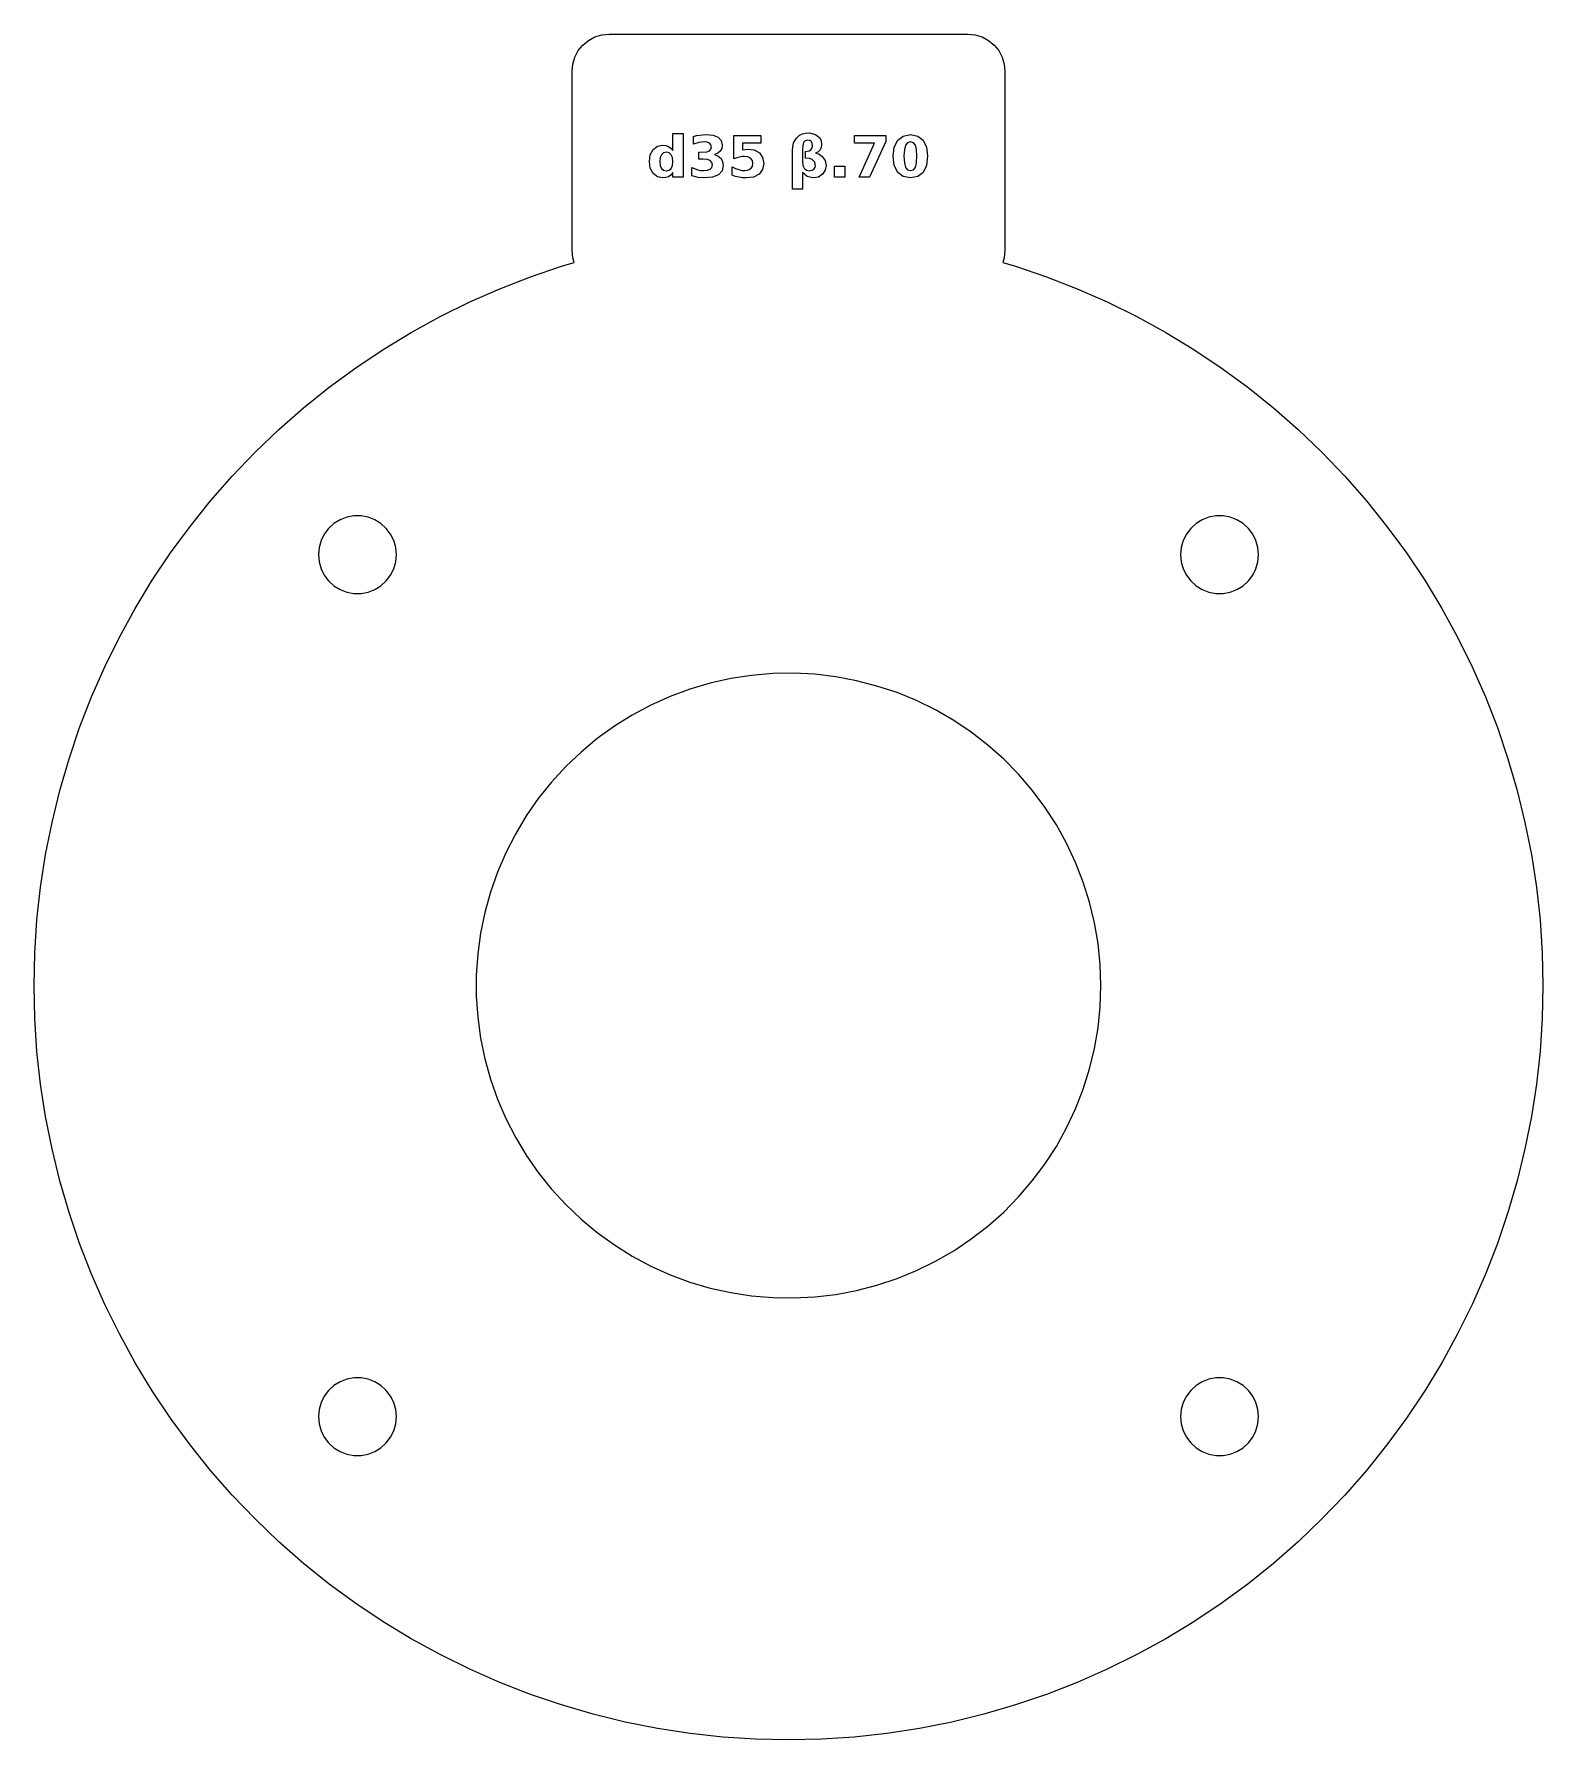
# Model space of a CAD drawing. Header units: millimetres. Extents: x -42.1 to 42.1, y -42.1 to 53.1.
import ezdxf

# ---------------------------------------------------------------- set-up
doc = ezdxf.new("R2010")
doc.units = ezdxf.units.MM
doc.layers.add('CUT', color=1, linetype='Continuous')
doc.layers.add('ENGRAVE', color=5, linetype='Continuous')

msp = doc.modelspace()

# ---------------------------------------------------------------- linework, layer by layer
at = {"layer": 'CUT'}
for points in [[(21.0375, 36.438), (22.6069, 35.4857), (24.1332, 34.4658), (25.6136, 33.3804), (27.0453, 32.2313), (28.4255, 31.021), (29.7515, 29.7515), (31.021, 28.4255), (32.2313, 27.0453), (33.3804, 25.6136), (34.4658, 24.1332), (35.4857, 22.6069), (36.438, 21.0375), (37.321, 19.4281), (38.1329, 17.7817), (38.8722, 16.1014), (39.5376, 14.3905), (40.1277, 12.6522), (40.6413, 10.8898), (41.0777, 9.1067), (41.4358, 7.3063), (41.7151, 5.4919), (41.9149, 3.6671), (42.035, 1.8353), (42.075, 0), (42.035, -1.8353), (41.9149, -3.6671), (41.7151, -5.4919), (41.4358, -7.3063), (41.0777, -9.1067), (40.6413, -10.8898), (40.1277, -12.6522), (39.5376, -14.3905), (38.8722, -16.1014), (38.1329, -17.7817), (37.321, -19.4281), (36.438, -21.0375), (35.4857, -22.6069), (34.4658, -24.1332), (33.3804, -25.6136), (32.2313, -27.0453), (31.021, -28.4255), (29.7515, -29.7515), (28.4255, -31.021), (27.0453, -32.2313), (25.6136, -33.3804), (24.1332, -34.4658), (22.6069, -35.4857), (21.0375, -36.438), (19.4281, -37.321), (17.7817, -38.1329), (16.1014, -38.8722), (14.3905, -39.5376), (12.6522, -40.1277), (10.8898, -40.6413), (9.1067, -41.0777), (7.3063, -41.4358), (5.4919, -41.7151), (3.6671, -41.9149), (1.8353, -42.035), (0, -42.075), (-1.8353, -42.035), (-3.6671, -41.9149), (-5.4919, -41.7151), (-7.3063, -41.4358), (-9.1067, -41.0777), (-10.8898, -40.6413), (-12.6522, -40.1277), (-14.3905, -39.5376), (-16.1014, -38.8722), (-17.7817, -38.1329), (-19.4281, -37.321), (-21.0375, -36.438), (-22.6069, -35.4857), (-24.1332, -34.4658), (-25.6136, -33.3804), (-27.0453, -32.2313), (-28.4255, -31.021), (-29.7515, -29.7515), (-31.021, -28.4255), (-32.2313, -27.0453), (-33.3804, -25.6136), (-34.4658, -24.1332), (-35.4857, -22.6069), (-36.438, -21.0375), (-37.321, -19.4281), (-38.1329, -17.7817), (-38.8722, -16.1014), (-39.5376, -14.3905), (-40.1277, -12.6522), (-40.6413, -10.8898), (-41.0777, -9.1067), (-41.4358, -7.3063), (-41.7151, -5.4919), (-41.9149, -3.6671), (-42.035, -1.8353), (-42.075, 0), (-42.035, 1.8353), (-41.9149, 3.6671), (-41.7151, 5.4919), (-41.4358, 7.3063), (-41.0777, 9.1067), (-40.6413, 10.8898), (-40.1277, 12.6522), (-39.5376, 14.3905), (-38.8722, 16.1014), (-38.1329, 17.7817), (-37.321, 19.4281), (-36.438, 21.0375), (-35.4857, 22.6069), (-34.4658, 24.1332), (-33.3804, 25.6136), (-32.2313, 27.0453), (-31.021, 28.4255), (-29.7515, 29.7515), (-28.4255, 31.021), (-27.0453, 32.2313), (-25.6136, 33.3804), (-24.1332, 34.4658), (-22.6069, 35.4857), (-21.0375, 36.438), (-19.4281, 37.321), (-17.7817, 38.1329), (-16.1014, 38.8722), (-14.3905, 39.5376), (-12.6522, 40.1277), (-11.9553, 40.3308), (-12.0355, 40.5951), (-12.075, 40.9963), (-12.075, 51.0037), (-12.0355, 51.4049), (-11.9174, 51.7942), (-11.7256, 52.153), (-11.4675, 52.4675), (-11.153, 52.7256), (-10.7942, 52.9174), (-10.4049, 53.0355), (-10.0037, 53.075), (10.0037, 53.075), (10.4049, 53.0355), (10.7942, 52.9174), (11.153, 52.7256), (11.4675, 52.4675), (11.7256, 52.153), (11.9174, 51.7942), (12.0355, 51.4049), (12.075, 51.0037), (12.075, 40.9963), (12.0355, 40.5951), (11.9553, 40.3308), (12.6522, 40.1277), (14.3905, 39.5376), (16.1014, 38.8722), (17.7817, 38.1329), (19.4281, 37.321)], [(-22.1927, 25.1865), (-22.4345, 25.5067), (-22.7311, 25.7771), (-23.0723, 25.9883), (-23.4465, 26.1333), (-23.841, 26.207), (-24.2423, 26.207), (-24.6368, 26.1333), (-25.011, 25.9883), (-25.3522, 25.7771), (-25.6487, 25.5067), (-25.8906, 25.1865), (-26.0695, 24.8272), (-26.1793, 24.4412), (-26.2163, 24.0416), (-26.1793, 23.642), (-26.0695, 23.256), (-25.8906, 22.8968), (-25.6487, 22.5766), (-25.3522, 22.3062), (-25.011, 22.0949), (-24.6368, 21.95), (-24.2423, 21.8762), (-23.841, 21.8762), (-23.4465, 21.95), (-23.0723, 22.0949), (-22.7311, 22.3062), (-22.4345, 22.5766), (-22.1927, 22.8968), (-22.0138, 23.256), (-21.904, 23.642), (-21.867, 24.0416), (-21.904, 24.4412), (-22.0138, 24.8272)], [(25.6487, 25.5067), (25.3522, 25.7771), (25.011, 25.9883), (24.6368, 26.1333), (24.2423, 26.207), (23.841, 26.207), (23.4465, 26.1333), (23.0723, 25.9883), (22.7311, 25.7771), (22.4345, 25.5067), (22.1927, 25.1865), (22.0138, 24.8272), (21.904, 24.4412), (21.867, 24.0416), (21.904, 23.642), (22.0138, 23.256), (22.1927, 22.8968), (22.4345, 22.5766), (22.7311, 22.3062), (23.0723, 22.0949), (23.4465, 21.95), (23.841, 21.8762), (24.2423, 21.8762), (24.6368, 21.95), (25.011, 22.0949), (25.3522, 22.3062), (25.6487, 22.5766), (25.8906, 22.8968), (26.0695, 23.256), (26.1793, 23.642), (26.2163, 24.0416), (26.1793, 24.4412), (26.0695, 24.8272), (25.8906, 25.1865)], [(16.4402, 5.7749), (16.0128, 6.8716), (15.5124, 7.937), (14.9412, 8.9661), (14.3018, 9.9543), (13.5971, 10.8971), (12.8304, 11.7902), (12.0052, 12.6295), (11.1252, 13.4111), (10.1945, 14.1316), (9.2172, 14.7876), (8.1978, 15.3761), (7.1411, 15.8945), (6.0518, 16.3403), (4.9348, 16.7116), (3.7954, 17.0066), (2.6386, 17.224), (1.4698, 17.3629), (0.2943, 17.4225), (-0.8826, 17.4026), (-2.0554, 17.3033), (-3.2188, 17.1251), (-4.3676, 16.8687), (-5.4964, 16.5354), (-6.6002, 16.1266), (-7.6738, 15.6442), (-8.7125, 15.0905), (-9.7114, 14.4679), (-10.6659, 13.7792), (-11.5718, 13.0277), (-12.4249, 12.2168), (-13.2213, 11.3501), (-13.9574, 10.4317), (-14.6298, 9.4656), (-15.2355, 8.4564), (-15.7716, 7.4085), (-16.2357, 6.3269), (-16.6258, 5.2164), (-16.9401, 4.0821), (-17.177, 2.9292), (-17.3356, 1.7629), (-17.415, 0.5885), (-17.415, -0.5885), (-17.3356, -1.7629), (-17.177, -2.9292), (-16.9401, -4.0821), (-16.6258, -5.2164), (-16.2357, -6.3269), (-15.7716, -7.4085), (-15.2355, -8.4564), (-14.6298, -9.4656), (-13.9574, -10.4317), (-13.2213, -11.3501), (-12.4249, -12.2168), (-11.5718, -13.0277), (-10.6659, -13.7792), (-9.7114, -14.4679), (-8.7125, -15.0905), (-7.6738, -15.6442), (-6.6002, -16.1266), (-5.4964, -16.5354), (-4.3676, -16.8687), (-3.2188, -17.1251), (-2.0554, -17.3033), (-0.8826, -17.4026), (0.2943, -17.4225), (1.4698, -17.3629), (2.6386, -17.224), (3.7954, -17.0066), (4.9348, -16.7116), (6.0518, -16.3403), (7.1411, -15.8945), (8.1978, -15.3761), (9.2172, -14.7876), (10.1945, -14.1316), (11.1252, -13.4111), (12.0052, -12.6295), (12.8304, -11.7902), (13.5971, -10.8971), (14.3018, -9.9543), (14.9412, -8.9661), (15.5124, -7.937), (16.0128, -6.8716), (16.4402, -5.7749), (16.7925, -4.6519), (17.0683, -3.5076), (17.2661, -2.3473), (17.3852, -1.1764), (17.425, 0), (17.3852, 1.1764), (17.2661, 2.3473), (17.0683, 3.5076), (16.7925, 4.6519)], [(-22.0138, -23.256), (-22.1927, -22.8968), (-22.4345, -22.5766), (-22.7311, -22.3062), (-23.0723, -22.0949), (-23.4465, -21.95), (-23.841, -21.8762), (-24.2423, -21.8762), (-24.6368, -21.95), (-25.011, -22.0949), (-25.3522, -22.3062), (-25.6487, -22.5766), (-25.8906, -22.8968), (-26.0695, -23.256), (-26.1793, -23.642), (-26.2163, -24.0416), (-26.1793, -24.4412), (-26.0695, -24.8272), (-25.8906, -25.1865), (-25.6487, -25.5067), (-25.3522, -25.7771), (-25.011, -25.9883), (-24.6368, -26.1333), (-24.2423, -26.207), (-23.841, -26.207), (-23.4465, -26.1333), (-23.0723, -25.9883), (-22.7311, -25.7771), (-22.4345, -25.5067), (-22.1927, -25.1865), (-22.0138, -24.8272), (-21.904, -24.4412), (-21.867, -24.0416), (-21.904, -23.642)], [(26.1793, -23.642), (26.0695, -23.256), (25.8906, -22.8968), (25.6487, -22.5766), (25.3522, -22.3062), (25.011, -22.0949), (24.6368, -21.95), (24.2423, -21.8762), (23.841, -21.8762), (23.4465, -21.95), (23.0723, -22.0949), (22.7311, -22.3062), (22.4345, -22.5766), (22.1927, -22.8968), (22.0138, -23.256), (21.904, -23.642), (21.867, -24.0416), (21.904, -24.4412), (22.0138, -24.8272), (22.1927, -25.1865), (22.4345, -25.5067), (22.7311, -25.7771), (23.0723, -25.9883), (23.4465, -26.1333), (23.841, -26.207), (24.2423, -26.207), (24.6368, -26.1333), (25.011, -25.9883), (25.3522, -25.7771), (25.6487, -25.5067), (25.8906, -25.1865), (26.0695, -24.8272), (26.1793, -24.4412), (26.2163, -24.0416)]]:
    msp.add_lwpolyline(points, close=True, dxfattribs=at)
at = {"layer": 'ENGRAVE'}
for points in [[(-6.6993, 45.1217), (-6.8491, 45.0677), (-7.0208, 45.0498), (-7.3154, 45.114), (-7.5523, 45.3068), (-7.7079, 45.601), (-7.7598, 45.9688), (-7.7079, 46.3364), (-7.5523, 46.6303), (-7.3154, 46.823), (-7.0208, 46.8873), (-6.85, 46.8691), (-6.6998, 46.8148), (-6.5659, 46.7221), (-6.4443, 46.5892), (-6.4443, 47.5267), (-5.8818, 47.5267), (-5.8818, 45.0953), (-6.4443, 45.0953), (-6.4443, 45.3483), (-6.5658, 45.2144)], [(-3.9073, 45.2302), (-4.2336, 45.0949), (-4.6818, 45.0498), (-5.0423, 45.0787), (-5.3993, 45.1658), (-5.3993, 45.6298), (-5.0643, 45.5023), (-4.8991, 45.47), (-4.7368, 45.4592), (-4.5256, 45.4799), (-4.3703, 45.5418), (-4.2746, 45.6427), (-4.2428, 45.7797), (-4.2754, 45.9199), (-4.3733, 46.0213), (-4.5349, 46.0827), (-4.7588, 46.1033), (-4.9992, 46.1033), (-4.9992, 46.4907), (-4.5484, 46.5085), (-4.4088, 46.5618), (-4.3255, 46.6514), (-4.2978, 46.7782), (-4.3248, 46.8971), (-4.4058, 46.9858), (-4.5356, 47.0409), (-4.7103, 47.0592), (-5.0038, 47.0262), (-5.2993, 46.9297), (-5.2993, 47.3702), (-5.122, 47.414), (-4.7728, 47.464), (-4.6023, 47.4703), (-4.205, 47.4329), (-3.9223, 47.3208), (-3.7528, 47.134), (-3.6963, 46.8717), (-3.7233, 46.6857), (-3.8043, 46.5367), (-3.9376, 46.4256), (-4.1227, 46.3533), (-3.9151, 46.2698), (-3.7643, 46.1412), (-3.672, 45.9701), (-3.6413, 45.7578), (-3.7078, 45.4524)], [(-2.5678, 46.6247), (-2.2853, 46.6643), (-1.906, 46.6109), (-1.6213, 46.4507), (-1.4431, 46.1954), (-1.3838, 45.8563), (-1.4484, 45.5191), (-1.6423, 45.2638), (-1.951, 45.1033), (-2.3603, 45.0498), (-2.5578, 45.0594), (-2.9471, 45.1366), (-3.1398, 45.2047), (-3.1398, 45.6782), (-2.9541, 45.5824), (-2.7783, 45.5138), (-2.612, 45.4729), (-2.4553, 45.4592), (-2.26, 45.486), (-2.1113, 45.5662), (-2.0168, 45.6923), (-1.9853, 45.8563), (-2.0168, 46.0211), (-2.1113, 46.1467), (-2.26, 46.2266), (-2.4553, 46.2533), (-2.5895, 46.2448), (-2.8844, 46.1766), (-3.0478, 46.1157), (-3.0478, 47.4282), (-1.5523, 47.4282), (-1.5523, 46.9858), (-2.5678, 46.9858)], [(1.1784, 47.5684), (1.5077, 47.4779), (1.7227, 47.3143), (1.8165, 47.1407), (1.8477, 46.8952), (1.8262, 46.7551), (1.7617, 46.6217), (1.644, 46.499), (1.5008, 46.4498), (1.71, 46.3701), (1.8758, 46.2563), (2.0445, 46.0262), (2.1007, 45.7392), (2.0519, 45.479), (1.9053, 45.2552), (1.671, 45.1011), (1.3582, 45.0498), (1.0384, 45.1244), (0.7817, 45.3483), (0.7817, 44.4297), (0.2227, 44.4297), (0.2227, 46.6172), (0.2766, 47.0024), (0.4383, 47.2797), (0.6151, 47.4322), (0.7897, 47.5177), (0.9499, 47.5571)], [(1.3243, 46.9689), (1.2777, 47.0692), (1.1961, 47.1367), (1.0742, 47.1593), (0.9311, 47.1262), (0.8428, 47.0273), (0.797, 46.8661), (0.7817, 46.6467), (0.7817, 45.9688), (0.8057, 45.7494), (0.8777, 45.5883), (0.995, 45.4892), (1.1538, 45.4562), (1.3229, 45.4828), (1.4302, 45.5622), (1.4876, 45.6581), (1.5068, 45.7328), (1.4607, 45.9336), (1.3227, 46.0892), (1.179, 46.141), (0.9477, 46.1623), (0.9477, 46.5187), (1.1484, 46.5621), (1.2412, 46.6142), (1.3151, 46.7401), (1.3398, 46.8468)], [(4.7973, 46.9858), (3.6738, 46.9858), (3.6738, 47.4282), (5.4317, 47.4282), (5.4317, 47.0892), (4.5222, 45.0953), (3.9362, 45.0953)], [(5.9017, 45.7459), (5.8392, 46.2593), (5.9017, 46.774), (6.0892, 47.1553), (6.392, 47.3915), (6.8003, 47.4703), (7.2074, 47.3915), (7.5098, 47.1553), (7.6973, 46.774), (7.7598, 46.2593), (7.6973, 45.7459), (7.5098, 45.3648), (7.2074, 45.1285), (6.8003, 45.0498), (6.392, 45.1285), (6.0892, 45.3648)], [(6.8003, 47.0592), (6.6344, 47.0145), (6.5237, 46.8803), (6.4615, 46.637), (6.4407, 46.2642), (6.4615, 45.887), (6.5237, 45.6403), (6.6344, 45.5045), (6.8003, 45.4592), (6.9652, 45.5045), (7.0753, 45.6403), (7.1375, 45.887), (7.1583, 46.2642), (7.1378, 46.637), (7.0762, 46.8803), (6.9663, 47.0145)], [(-6.5388, 45.5872), (-6.4679, 45.7484), (-6.4443, 45.9688), (-6.4679, 46.189), (-6.5388, 46.3498), (-6.6546, 46.4484), (-6.8133, 46.4813), (-6.9704, 46.4484), (-7.0858, 46.3498), (-7.1566, 46.189), (-7.1803, 45.9688), (-7.1566, 45.7484), (-7.0858, 45.5872), (-6.9704, 45.489), (-6.8133, 45.4562), (-6.6546, 45.489)], [(3.1333, 45.6998), (3.1333, 45.0953), (2.5708, 45.0953), (2.5708, 45.6998)]]:
    msp.add_lwpolyline(points, close=True, dxfattribs=at)

doc.saveas('drawing.dxf')
